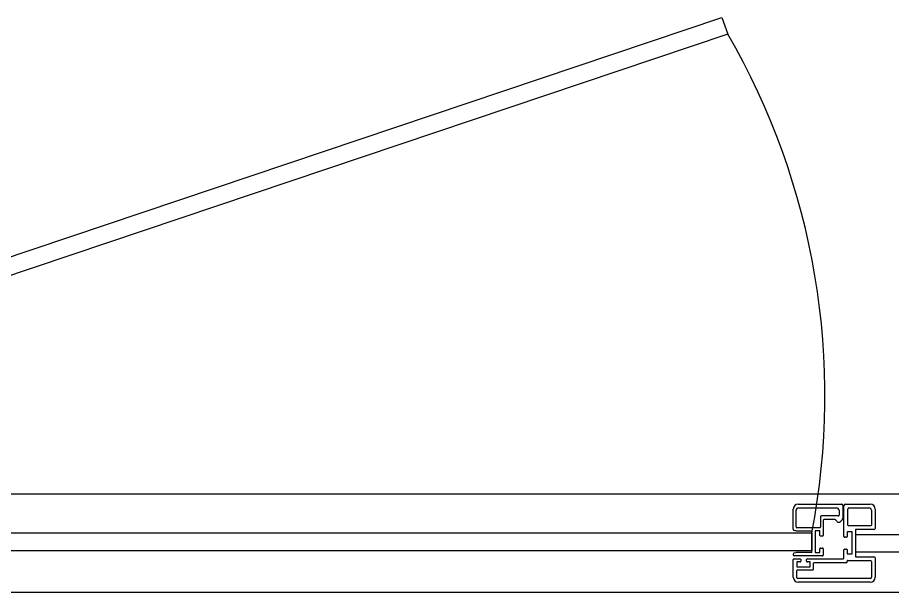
# Model space of a CAD drawing. Header units: millimetres. Extents: x -33000 to 294000, y 0 to 42408.
# Drawn here: x 94212.6 to 94567.2, y 17214 to 17447 of the extents above; entities that cross this region are included whole.
import ezdxf

# ---------------------------------------------------------------- set-up
doc = ezdxf.new("R2010")
doc.units = ezdxf.units.MM
doc.header["$LTSCALE"] = 50
doc.layers.add('arch', color=8, linetype='Continuous')

msp = doc.modelspace()

# ---------------------------------------------------------------- linework, layer by layer
at = {"layer": 'arch'}
for p, q in [((93876.44, 17237.89), (94498.04, 17446.98)), ((94498.04, 17446.98), (94500.48, 17440.28)), ((94500.48, 17440.28), (93878.88, 17231.18)), ((94529, 17249.76), (94546.54, 17249.76)), ((94548.04, 17249.76), (94558.16, 17249.76)), ((94527, 17239.57), (94527, 17247.76)), ((94528.1, 17240.53), (94528.1, 17247.26)), ((94529.1, 17248.26), (94544.54, 17248.26)), ((94545.54, 17247.26), (94545.54, 17245.26)), ((94547.04, 17249.26), (94547.04, 17244.12)), ((94547.54, 17236.64), (94547.54, 17249.26)), ((94549.04, 17241.26), (94549.04, 17247.76)), ((94549.54, 17248.26), (94557.66, 17248.26)), ((94558.66, 17247.26), (94558.66, 17241.26)), ((94560.16, 17247.76), (94560.16, 17239.96)), ((94538.03, 17244.66), (94538.03, 17240.53)), ((94545.24, 17244.96), (94538.33, 17244.96)), ((94539.13, 17243.21), (94539.13, 17237.09)), ((94543.9, 17243.51), (94539.43, 17243.51)), ((94528.03, 17238.93), (94527.38, 17239.09)), ((94528.03, 17238.93), (94534.5, 17238.93)), ((94537.73, 17240.23), (94528.39, 17240.23)), ((94534.5, 17230.14), (94534.5, 17238.93)), ((94535.8, 17238.92), (94535.8, 17230.15)), ((94537.79, 17238.92), (94535.8, 17238.92)), ((94537.79, 17237.09), (94537.79, 17238.92)), ((94558.36, 17240.96), (94549.34, 17240.96)), ((94552.16, 17239.46), (94552.16, 17228.46)), ((94559.66, 17239.46), (94552.16, 17239.46)), ((94538.83, 17236.79), (94538.09, 17236.79)), ((94548.55, 17236.34), (94547.84, 17236.34)), ((94548.85, 17238.51), (94548.85, 17236.64)), ((94550.86, 17238.51), (94548.85, 17238.51)), ((94550.86, 17229.63), (94550.86, 17238.51)), ((94537.8, 17230.15), (94537.8, 17231.64)), ((94538.1, 17231.95), (94538.82, 17231.94)), ((94539.14, 17231.64), (94539.14, 17229.14)), ((94539.14, 17231.64), (94539.14, 17231.64)), ((94527, 17229.53), (94527, 17229.34)), ((94527.37, 17229.98), (94528.03, 17230.14)), ((94538.84, 17228.84), (94527.5, 17228.84)), ((94534.5, 17230.14), (94528.03, 17230.14)), ((94535.8, 17230.15), (94537.8, 17230.15)), ((94547.53, 17227.92), (94547.53, 17231.2)), ((94547.82, 17231.5), (94548.56, 17231.5)), ((94548.86, 17231.2), (94548.86, 17229.63)), ((94548.86, 17229.63), (94550.86, 17229.63)), ((94552.16, 17228.46), (94559.66, 17228.46)), ((94527, 17220.16), (94527, 17227.32)), ((94527.3, 17227.62), (94529.7, 17227.62)), ((94528.5, 17226.32), (94528.5, 17224.42)), ((94529.7, 17226.32), (94528.5, 17226.32)), ((94530, 17227.32), (94530, 17226.62)), ((94532.4, 17226.62), (94532.4, 17227.32)), ((94532.7, 17227.62), (94547.23, 17227.62)), ((94533.9, 17226.32), (94532.7, 17226.32)), ((94533.9, 17224.42), (94533.9, 17226.32)), ((94535.2, 17223.42), (94535.2, 17225.82)), ((94535.5, 17226.12), (94548.56, 17226.12)), ((94548.86, 17226.42), (94548.86, 17226.66)), ((94549.16, 17226.96), (94558.16, 17226.96)), ((94558.66, 17226.46), (94558.66, 17220.16)), ((94560.16, 17227.96), (94560.16, 17220.16)), ((94528.5, 17224.42), (94533.9, 17224.42)), ((94528.5, 17219.96), (94528.5, 17222.82)), ((94528.8, 17223.12), (94534.9, 17223.12)), ((94558.16, 17219.66), (94528.8, 17219.66)), ((94558.16, 17218.16), (94529, 17218.16))]:
    msp.add_line(p, q, dxfattribs=at)
at = {"layer": 'arch', "ltscale": 5}
for p, q in [((93845, 17253.96), (94895, 17253.96)), ((94895, 17213.96), (93845, 17213.96))]:
    msp.add_line(p, q, dxfattribs=at)
at = {"layer": 'arch', "linetype": 'ByBlock', "lineweight": -3}
for p, q in [((93877.66, 17238.1), (94534.5, 17238.1)), ((94534.5, 17238.1), (94534.5, 17230.97)), ((94552.16, 17237.52), (94878.24, 17237.52)), ((94552.16, 17237.52), (94552.16, 17230.39)), ((93877.66, 17230.97), (94534.5, 17230.97)), ((94552.16, 17230.39), (94878.24, 17230.39))]:
    msp.add_line(p, q, dxfattribs=at)
at = {"layer": 'arch'}
for centre, radius, start, end in [((94247.44, 17293.75), 292.4, 349.0297, 30.0745), ((94529, 17247.76), 2, 90, 180), ((94546.54, 17249.26), 0.5, 0, 90), ((94548.04, 17249.26), 0.5, 90, 180), ((94558.16, 17247.76), 2, 360, 90), ((94529.1, 17247.26), 1, 90, 180), ((94544.54, 17247.26), 1, 0, 90), ((94549.54, 17247.76), 0.5, 90, 180), ((94557.66, 17247.26), 1, 0, 90), ((94538.33, 17244.66), 0.3, 90, 180.0014), ((94539.43, 17243.21), 0.3, 90.0058, 180.0082), ((94543.17, 17241.99), 1.68, 32.1178, 64.3472), ((94545.39, 17243.4), 0.951, 213.0641, 287.3887), ((94545.24, 17245.26), 0.3, 270, 0), ((94545.12, 17244.34), 1.93, 286.7221, 353.3159), ((94527.5, 17239.57), 0.5, 180, 256.2641), ((94528.4, 17240.53), 0.3, 180, 268.2782), ((94537.73, 17240.53), 0.3, 270, 0.0014), ((94549.34, 17241.26), 0.3, 180, 270), ((94558.36, 17241.26), 0.3, 270, 0), ((94559.66, 17239.96), 0.5, 270, 360), ((94538.09, 17237.09), 0.3, 180.1414, 270.1414), ((94538.83, 17237.09), 0.3, 269.8586, 359.8586), ((94547.84, 17236.64), 0.3, 180, 269.979), ((94548.55, 17236.64), 0.3, 269.979, 0), ((94538.1, 17231.65), 0.3, 89.9474, 180.1414), ((94538.83, 17231.64), 0.306, 1.1702, 91.777), ((94527.5, 17229.5), 0.5, 104.5637, 176.223), ((94527.5, 17229.34), 0.5, 180.0001, 270.0001), ((94538.84, 17229.14), 0.3, 270.0001, 0.0365), ((94547.83, 17231.2), 0.3, 90.0774, 180), ((94548.56, 17231.2), 0.3, 0, 90.0774), ((94559.66, 17227.96), 0.5, 360, 90), ((94527.3, 17227.32), 0.3, 90, 180), ((94529.7, 17227.32), 0.3, 0, 90), ((94529.7, 17226.62), 0.3, 270, 0), ((94532.7, 17227.32), 0.3, 90, 180), ((94532.7, 17226.62), 0.3, 180, 270), ((94535.5, 17225.82), 0.3, 90, 180), ((94547.23, 17227.92), 0.3, 270, 0), ((94548.56, 17226.42), 0.3, 270, 0.0026), ((94549.16, 17226.66), 0.3, 89.9998, 180.0026), ((94558.16, 17226.46), 0.5, 0, 89.9998), ((94528.8, 17222.82), 0.3, 90, 180), ((94534.9, 17223.42), 0.3, 270, 0), ((94529, 17220.16), 2, 180, 270), ((94528.8, 17219.96), 0.3, 180, 270), ((94558.16, 17220.16), 0.5, 270, 0), ((94558.16, 17220.16), 2, 270, 0)]:
    msp.add_arc(centre, radius, start, end, dxfattribs=at)

doc.saveas('drawing.dxf')
